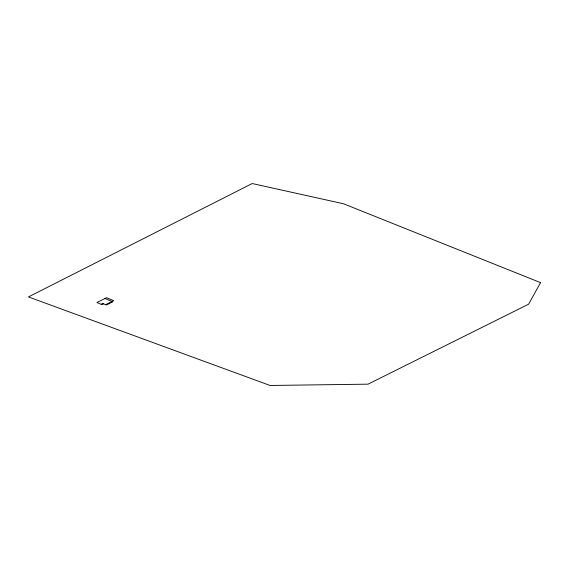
<?xml version="1.0" encoding="UTF-8"?>
<svg xmlns="http://www.w3.org/2000/svg" width="569" height="569" viewBox="0 0 569 569"><rect width="100%" height="100%" fill="white"/><g stroke="black" fill="none" stroke-linecap="round" stroke-linejoin="round"><path stroke-width="0.85" d="M101.197 304.294L102.811 303.49L106.367 304.97L112.826 301.755L104.988 298.497M103.522 303.782L101.908 304.586L96.922 302.516L106.602 297.694L113.729 300.652L105.656 304.671M540.55 282.637L528.601 304.202L368.051 384.16L270.055 385.469L28.45 296.926L252.216 183.531L343.534 203.773L540.55 282.637"/></g></svg>
